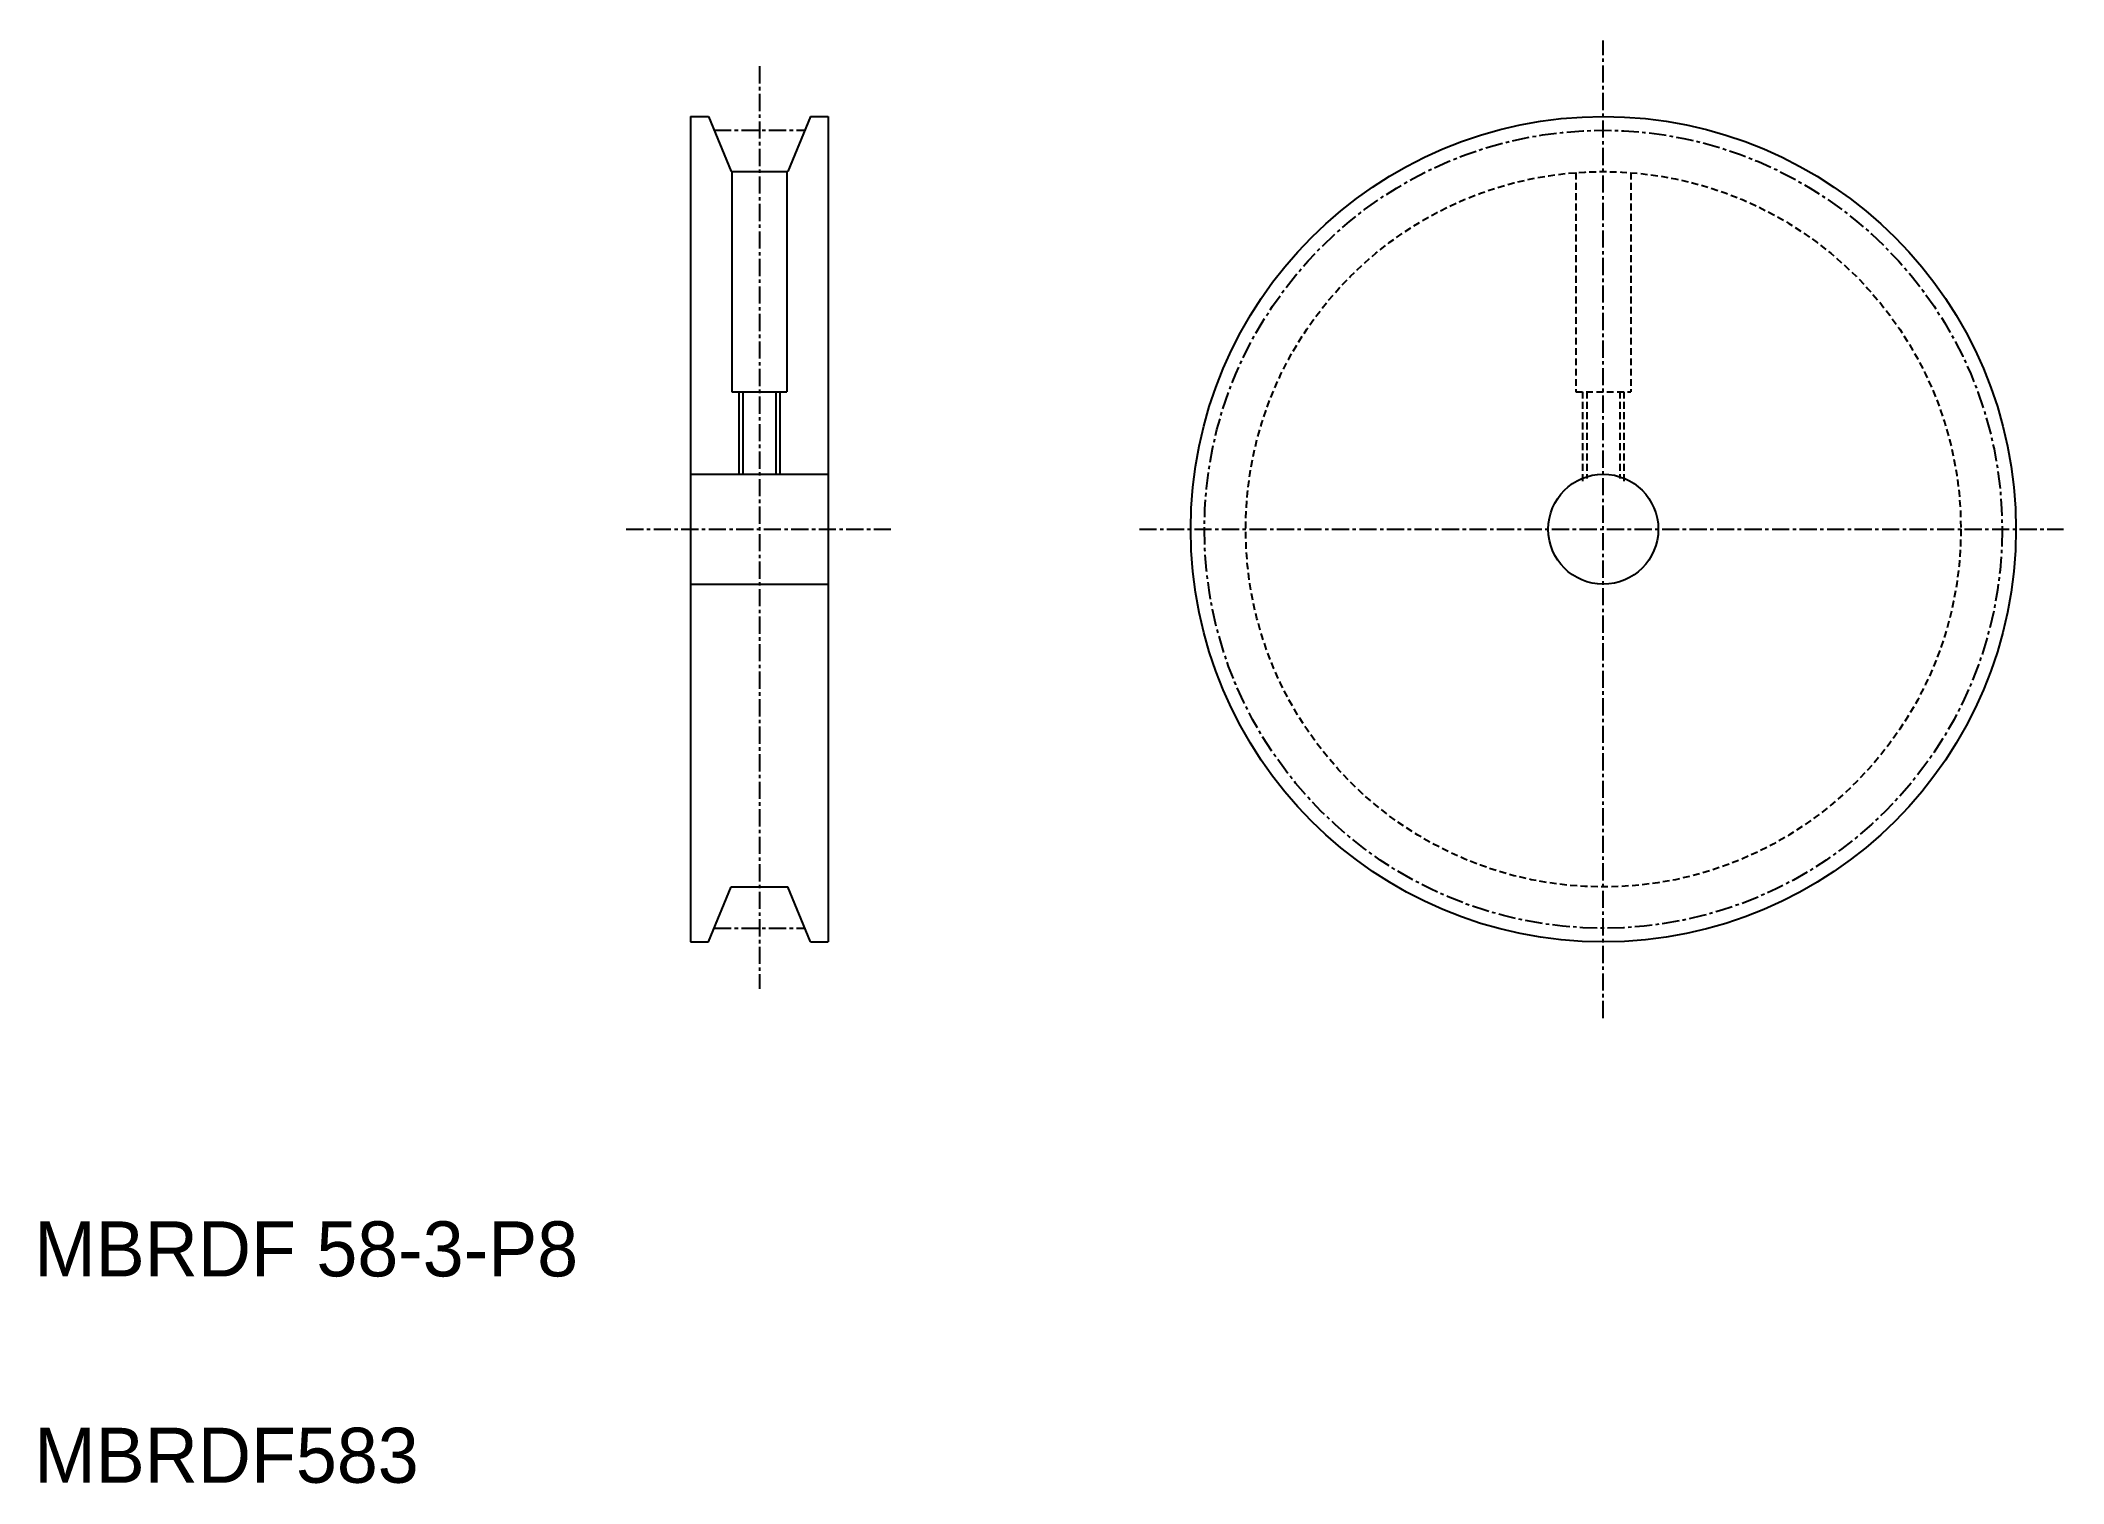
# Model space of a CAD drawing. Extents: x 33 to 180, y 319 to 424.
import ezdxf

# ---------------------------------------------------------------- set-up
doc = ezdxf.new("R2010")
doc.units = 0
doc.linetypes.add('CENTER', pattern=[2, 1.25, -0.25, 0.25, -0.25])
doc.linetypes.add('DASHED', pattern=[0.75, 0.5, -0.25])
doc.layers.get('0').update_dxf_attribs({"linetype": 'CONTINUOUS'})
doc.layers.add('CENTER', color=1, linetype='CENTER')

msp = doc.modelspace()

# ---------------------------------------------------------------- linework, layer by layer
at = {"color": 7, "linetype": 'CONTINUOUS'}
for p, q in [((80.57, 418.43), (80.57, 358.43)), ((80.57, 418.43), (81.86, 418.43)), ((81.86, 418.43), (83.51, 414.43)), ((89.28, 418.43), (87.63, 414.43)), ((89.28, 418.43), (90.57, 418.43)), ((90.57, 418.43), (90.57, 358.43)), ((83.51, 414.43), (87.63, 414.43)), ((83.57, 414.43), (83.57, 398.43)), ((87.57, 414.43), (87.57, 398.43)), ((83.57, 398.43), (87.57, 398.43)), ((84.37, 398.43), (84.37, 392.43)), ((86.77, 398.43), (86.77, 392.43)), ((80.57, 392.43), (90.57, 392.43)), ((80.57, 384.43), (90.57, 384.43)), ((81.86, 358.43), (83.51, 362.43)), ((83.51, 362.43), (87.63, 362.43)), ((89.28, 358.43), (87.63, 362.43)), ((80.57, 358.43), (81.86, 358.43)), ((89.28, 358.43), (90.57, 358.43))]:
    msp.add_line(p, q, dxfattribs=at)
at = {"color": 3, "linetype": 'DASHED'}
for p, q in [((144.93, 414.35), (144.93, 398.43)), ((148.93, 414.35), (148.93, 398.43)), ((144.93, 398.43), (148.93, 398.43)), ((145.43, 398.43), (145.43, 391.93)), ((145.73, 398.43), (145.73, 392.12)), ((148.13, 398.43), (148.13, 392.12)), ((148.43, 398.43), (148.43, 391.93))]:
    msp.add_line(p, q, dxfattribs=at)
at = {"color": 3, "linetype": 'CONTINUOUS'}
for p, q in [((84.07, 398.43), (84.07, 392.43)), ((87.07, 398.43), (87.07, 392.43))]:
    msp.add_line(p, q, dxfattribs=at)
at = {"color": 7, "linetype": 'CONTINUOUS'}
for radius in [30, 4]:
    msp.add_circle((146.93, 388.43), radius, dxfattribs=at)
at = {"color": 3, "linetype": 'DASHED'}
msp.add_circle((146.93, 388.43), 26, dxfattribs=at)
at = {"layer": 'CENTER', "color": 1, "linetype": 'CENTER'}
for p, q in [((146.93, 352.9), (146.93, 423.96)), ((85.57, 422.08), (85.57, 355.03)), ((82.27, 417.43), (88.87, 417.43)), ((75.89, 388.43), (95.25, 388.43)), ((113.2, 388.43), (180.39, 388.43)), ((82.27, 359.43), (88.87, 359.43))]:
    msp.add_line(p, q, dxfattribs=at)
msp.add_circle((146.93, 388.43), 29, dxfattribs=at)

# ---------------------------------------------------------------- texts
at = {"color": 7, "linetype": 'CONTINUOUS'}
for s, p in [('MBRDF 58-3-P8', (32.86, 334.12)), ('MBRDF583', (32.86, 319.12))]:
    msp.add_text(s, height=4, dxfattribs=at).set_placement(p)

doc.saveas('drawing.dxf')
